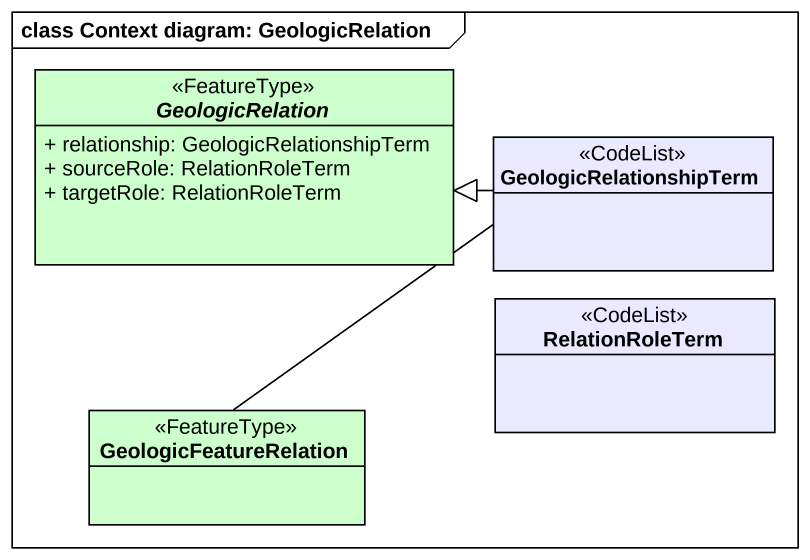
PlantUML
@startuml
mainframe class Context diagram: GeologicRelation
hide circle
hide empty members
skinparam classAttributeIconSize 0
abstract class GeologicRelation <<FeatureType>> #CCFFCC {
  + relationship: GeologicRelationshipTerm
  + sourceRole: RelationRoleTerm
  + targetRole: RelationRoleTerm
}
class GeologicRelationshipTerm <<CodeList>> #E9E9FF
class RelationRoleTerm <<CodeList>> #E9E9FF
class GeologicFeatureRelation <<FeatureType>> #CCFFCC
GeologicFeatureRelation -up-|> GeologicRelation
@enduml
